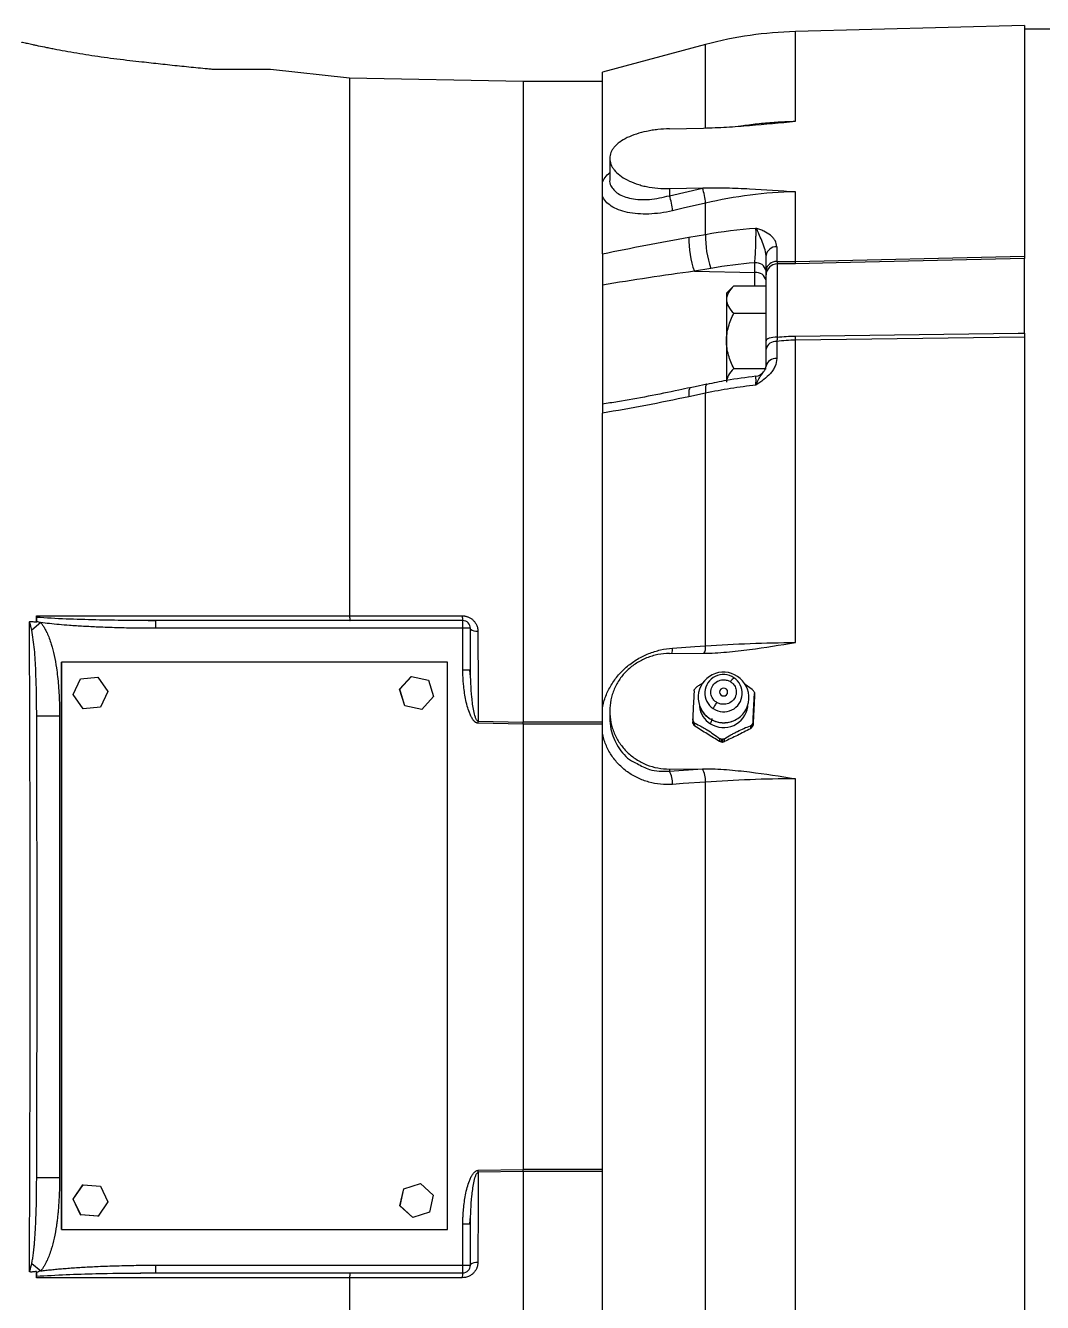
# Paper-space layout '_Top' of a CAD drawing. Header units: inches. Extents: x -17.7 to 12.2, y -8 to 5.1.
# Drawn here: x -11.02 to -5.75, y -1.84 to 4.77 of the extents above; entities that cross this region are included whole.
import ezdxf

# ---------------------------------------------------------------- set-up
doc = ezdxf.new("R2010")
doc.units = ezdxf.units.IN
doc.header["$MEASUREMENT"] = 0

psp = doc.layouts.new('_Top')

# ---------------------------------------------------------------- linework, layer by layer
at = {"color": 7, "linetype": 'Continuous', "lineweight": 25}
for p, q in [((-5.844, 4.7735), (-7.0321, 4.7423)), ((-5.844, 4.7735), (-5.844, 3.5783)), ((5.844, 4.7555), (-5.844, 4.7555)), ((-7.4974, 4.6749), (-8.032, 4.5316)), ((-10.4191, 4.5843), (-10.4966, 4.5931)), ((-9.3418, 4.5), (-9.7517, 4.545)), ((-8.442, 4.4843), (-9.3418, 4.5)), ((-9.3418, 4.5), (-9.3418, 1.7148)), ((-8.032, 3.9581), (-8.032, 4.5316)), ((-8.032, 4.4843), (-8.442, 4.4843)), ((-7.684, 4.2384), (-7.5078, 4.2424)), ((-7.994, 4.0852), (-7.994, 3.9732)), ((-7.684, 3.9284), (-7.5078, 3.9324)), ((-7.684, 3.8914), (-7.513, 3.9312)), ((-7.684, 3.9284), (-7.684, 3.8914)), ((-7.0321, 3.5509), (-7.0321, 3.9121)), ((-8.032, 3.5903), (-8.032, 3.8901)), ((-7.4974, 3.6914), (-7.4974, 3.8534)), ((-7.5834, 3.6764), (-7.4974, 3.6914)), ((-7.184, 3.5057), (-7.184, 3.5815)), ((-7.1285, 3.6273), (-7.1285, 3.5505)), ((-7.0321, 3.5509), (-5.844, 3.5783)), ((-7.4695, 3.515), (-7.5555, 3.5)), ((-7.2424, 3.4251), (-7.2424, 3.5442)), ((-7.1256, 3.5382), (-7.1256, 3.1584)), ((-5.844, 3.1796), (-5.844, 3.5665)), ((-8.032, 3.4941), (-8.032, 2.8107)), ((-7.5555, 3.5), (-7.2424, 3.4942)), ((-7.184, 3.1399), (-7.184, 3.4811)), ((-7.3508, 3.4251), (-7.389, 3.3868)), ((-7.389, 3.3868), (-7.389, 2.9254)), ((-7.3508, 3.4251), (-7.184, 3.4251)), ((-7.3508, 3.2823), (-7.184, 3.2823)), ((-7.1285, 3.1365), (-7.1285, 3.0474)), ((-5.844, 3.1594), (-7.0321, 3.1434)), ((-7.0321, 1.5767), (-7.0321, 3.1434)), ((-5.844, 3.1594), (-5.844, -3.1594)), ((-7.184, 3.0089), (-7.184, 3.0969)), ((-7.3508, 2.9968), (-7.184, 2.9968)), ((-7.4974, 2.8685), (-7.5834, 2.8502)), ((-7.4974, 1.5593), (-7.4974, 2.8685)), ((-8.032, 1.2384), (-8.032, 2.765)), ((-10.9422, 1.6797), (-10.989, 1.641)), ((-10.9648, 1.682), (-10.965, 1.7154)), ((-10.3464, 1.6873), (-10.4246, 1.6902)), ((-8.7555, 1.69), (-10.3466, 1.69)), ((-9.3418, 1.7148), (-8.7577, 1.7147)), ((-8.7155, 1.65), (-10.3461, 1.65)), ((-8.755, 1.4352), (-8.755, 1.65)), ((-8.7155, 1.4352), (-8.7155, 1.65)), ((-10.8348, -1.465), (-10.8348, 1.475)), ((-8.8347, 1.475), (-10.8348, 1.475)), ((-10.8346, 1.475), (-10.8346, -1.465)), ((-8.8347, -1.465), (-8.8347, 1.475)), ((-7.684, 1.5198), (-7.5078, 1.521)), ((-10.7362, 1.3888), (-10.6465, 1.3966)), ((-10.7358, 1.3888), (-10.6461, 1.3966)), ((-10.6465, 1.3966), (-10.6461, 1.3966)), ((-10.6461, 1.3966), (-10.5945, 1.3228)), ((-9.0827, 1.3341), (-9.0222, 1.4008)), ((-9.0824, 1.3341), (-9.0218, 1.4008)), ((-9.0222, 1.4008), (-9.0218, 1.4008)), ((-9.0218, 1.4008), (-8.9338, 1.3817)), ((-8.755, 1.4352), (-8.7155, 1.4352)), ((-8.715, 1.3982), (-8.7182, 1.4352)), ((-10.7743, 1.3072), (-10.7362, 1.3888)), ((-10.7739, 1.3072), (-10.7358, 1.3888)), ((-10.7362, 1.3888), (-10.7358, 1.3888)), ((-9.0553, 1.2483), (-9.0827, 1.3341)), ((-9.0827, 1.3341), (-9.0824, 1.3341)), ((-9.0549, 1.2483), (-9.0824, 1.3341)), ((-8.9338, 1.3817), (-8.9063, 1.2959)), ((-7.2557, 1.3335), (-7.2928, 1.3594)), ((-10.9633, 1.1962), (-10.9639, 1.2578)), ((-10.7227, 1.2334), (-10.7743, 1.3072)), ((-10.7743, 1.3072), (-10.7739, 1.3072)), ((-10.7223, 1.2334), (-10.7739, 1.3072)), ((-10.5945, 1.3228), (-10.6326, 1.2412)), ((-8.9063, 1.2959), (-8.9669, 1.2292)), ((-7.244, 1.3116), (-7.244, 1.2962)), ((-10.9633, 1.1962), (-10.8448, 1.1962)), ((-10.8448, 1.1962), (-10.8448, -1.1962)), ((-10.7227, 1.2334), (-10.7223, 1.2334)), ((-10.6326, 1.2412), (-10.7223, 1.2334)), ((-9.0553, 1.2483), (-9.0549, 1.2483)), ((-8.9673, 1.2292), (-9.0553, 1.2483)), ((-8.9669, 1.2292), (-9.0549, 1.2483)), ((-8.9673, 1.2292), (-8.9669, 1.2292)), ((-7.994, 1.2209), (-7.994, 1.1874)), ((-8.6754, 1.1582), (-8.6752, 1.1686)), ((-8.442, 1.1539), (-8.6754, 1.1582)), ((-8.6752, 1.1686), (-8.442, 1.1643)), ((-8.032, 1.1643), (-8.442, 1.1643)), ((-8.442, 1.1539), (-8.442, -1.1539)), ((-8.032, 1.1539), (-8.442, 1.1539)), ((-7.564, 1.1793), (-7.564, 1.1641)), ((-7.5619, 1.1556), (-7.5619, 1.1703)), ((-7.5591, 1.165), (-7.5591, 1.1503)), ((-7.5523, 1.1431), (-7.5523, 1.1585)), ((-7.2652, 1.145), (-7.2652, 1.1296)), ((-7.2577, 1.1362), (-7.2577, 1.1508)), ((-7.2544, 1.1558), (-7.2544, 1.1411)), ((-7.2514, 1.1503), (-7.2514, 1.1657)), ((-8.032, -2.765), (-8.032, 1.107)), ((-7.4252, 1.0793), (-7.4252, 1.064)), ((-7.4156, 1.061), (-7.4156, 1.0757)), ((-7.4095, 1.0754), (-7.4095, 1.0608)), ((-7.3997, 1.0628), (-7.3997, 1.0782)), ((-7.684, 0.9209), (-7.5078, 0.9221)), ((-7.684, 0.9099), (-7.513, 0.9218)), ((-7.684, 0.9209), (-7.684, 0.9099)), ((-7.0321, -3.1434), (-7.0321, 0.8708)), ((-7.4974, -2.8685), (-7.4974, 0.8532)), ((-8.6754, -1.1582), (-8.442, -1.1539)), ((-8.6752, -1.1686), (-8.6754, -1.1582)), ((-8.442, -1.1643), (-8.6752, -1.1686)), ((-8.032, -1.1539), (-8.442, -1.1539)), ((-8.032, -1.1643), (-8.442, -1.1643)), ((-10.9633, -1.1962), (-10.8448, -1.1962)), ((-10.7744, -1.3078), (-10.7233, -1.2337)), ((-10.774, -1.3078), (-10.7229, -1.2337)), ((-10.7233, -1.2337), (-10.7229, -1.2337)), ((-10.7229, -1.2337), (-10.6331, -1.2408)), ((-10.6331, -1.2408), (-10.5944, -1.3222)), ((-9.0807, -1.342), (-9.0611, -1.2541)), ((-9.0803, -1.342), (-9.0607, -1.2541)), ((-9.0611, -1.2541), (-8.9752, -1.2271)), ((-9.0611, -1.2541), (-9.0607, -1.2541)), ((-9.0607, -1.2541), (-8.9748, -1.2271)), ((-8.9752, -1.2271), (-8.9748, -1.2271)), ((-8.9748, -1.2271), (-8.9084, -1.288)), ((-10.7744, -1.3078), (-10.774, -1.3078)), ((-10.7357, -1.3892), (-10.7744, -1.3078)), ((-10.7353, -1.3892), (-10.774, -1.3078)), ((-10.5944, -1.3222), (-10.6455, -1.3963)), ((-8.9084, -1.288), (-8.928, -1.3759)), ((-10.7357, -1.3892), (-10.7353, -1.3892)), ((-10.6459, -1.3963), (-10.7357, -1.3892)), ((-10.6455, -1.3963), (-10.7353, -1.3892)), ((-9.0143, -1.4029), (-9.0807, -1.342)), ((-9.0803, -1.342), (-9.0807, -1.342)), ((-9.0139, -1.4029), (-9.0803, -1.342)), ((-8.928, -1.3759), (-9.0139, -1.4029)), ((-10.6459, -1.3963), (-10.6455, -1.3963)), ((-9.0143, -1.4029), (-9.0139, -1.4029)), ((-8.755, -1.65), (-8.755, -1.4352)), ((-8.755, -1.4352), (-8.7155, -1.4352)), ((-8.7182, -1.4352), (-8.715, -1.3981)), ((-8.7155, -1.65), (-8.7155, -1.4352)), ((-10.8348, -1.465), (-8.8347, -1.465)), ((-10.989, -1.641), (-10.9422, -1.6797)), ((-10.3461, -1.65), (-8.7155, -1.65)), ((-10.965, -1.7154), (-10.9648, -1.682)), ((-10.4246, -1.6902), (-10.3464, -1.6873)), ((-10.4234, -1.6909), (-10.3466, -1.69)), ((-10.3466, -1.69), (-8.7555, -1.69)), ((-8.7577, -1.7147), (-9.3418, -1.7148)), ((-9.3418, -1.7148), (-9.3418, -4.5))]:
    psp.add_line(p, q, dxfattribs=at)
at = {"color": 8, "linetype": 'Continuous', "lineweight": 25}
for p, q in [((-7.0321, 4.2775), (-7.0321, 4.7423)), ((-7.4974, 4.2455), (-7.4974, 4.6749)), ((-8.442, 4.4843), (-8.442, 1.1643)), ((-7.4762, 1.1835), (-7.4736, 1.1816)), ((-8.442, -1.1643), (-8.442, -4.4843))]:
    psp.add_line(p, q, dxfattribs=at)
at = {"color": 7, "linetype": 'Continuous', "lineweight": 25, "flags": 128}
for points in [[(-7.4974, 3.8534), (-7.6133, 3.8265), (-7.6685, 3.8136)], [(-5.844, 3.5665), (-6.8214, 3.5438), (-7.0321, 3.5389)], [(-7.0321, 3.1642), (-5.8781, 3.1792), (-5.844, 3.1796)], [(-7.1256, 3.1584), (-7.1371, 3.158), (-7.148, 3.1569), (-7.1581, 3.1551), (-7.167, 3.1528), (-7.1742, 3.1501), (-7.1796, 3.1469), (-7.1829, 3.1435), (-7.184, 3.1399)], [(-7.4912, 2.9148), (-7.5514, 2.902), (-7.5773, 2.8965)], [(-7.6685, 1.5473), (-7.5526, 1.5554), (-7.4974, 1.5593)], [(-7.404, 1.2995), (-7.3959, 1.301), (-7.3891, 1.3055), (-7.3845, 1.3121), (-7.3829, 1.3199), (-7.3845, 1.3277), (-7.3891, 1.3343), (-7.3959, 1.3387), (-7.404, 1.3403), (-7.4121, 1.3387), (-7.4189, 1.3343), (-7.4235, 1.3277), (-7.4251, 1.3199), (-7.4235, 1.3121), (-7.4189, 1.3055), (-7.4121, 1.301), (-7.404, 1.2995)], [(-7.4974, 0.8532), (-7.6133, 0.8452), (-7.6685, 0.8414)]]:
    psp.add_lwpolyline(points, dxfattribs=at)
at = {"color": 8, "linetype": 'Continuous', "lineweight": 25, "flags": 128}
for points in [[(-7.491, 2.9148), (-7.492, 2.9145), (-7.4954, 2.91), (-7.4975, 2.9005), (-7.4981, 2.8865), (-7.4974, 2.8685)], [(-7.5773, 2.8965), (-7.5781, 2.8963), (-7.5814, 2.8917), (-7.5835, 2.8822), (-7.5842, 2.8682), (-7.5834, 2.8502)]]:
    psp.add_lwpolyline(points, dxfattribs=at)
at = {"color": 7, "linetype": 'Continuous', "lineweight": 25}
for centre, radius, start, end in [((-6.9798, 2.743), 2, 91.5, 105), ((-7.853, 3.8229), 0.3569, 4.91292, 17.67117), ((-8.0242, 3.783), 0.357, 4.92111, 17.67011), ((-7.1112, 3.6607), 0.4725, 178.09568, 199.88737), ((-7.0249, 3.6758), 0.4728, 178.11163, 199.87954), ((-7.1313, 3.5742), 0.0532, 86.92565, 172.11005), ((-7.236, 3.4915), 0.053, 11.12694, 96.92386), ((-7.1317, 3.4978), 0.0528, 86.43418, 171.40024), ((-7.1255, 3.4797), 0.0585, 90.06177, 178.58997), ((-7.572, 3.5449), 0.5399, 359.36365, 0.63635), ((-7.236, 3.4415), 0.053, 11.12694, 96.92386), ((-7.1339, 3.0854), 0.0514, 83.89071, 167.10621), ((-8.6927, 3.1538), 1.6606, 359.64133, 0.35867), ((-7.1344, 2.9966), 0.0511, 83.37436, 166.06799), ((-7.244, 3.0156), 0.06, 276.05232, 324.8826), ((-11.1105, 1.66), 0.7644, 359.25058, 2.24929), ((-8.486, 1.71), 0.2717, 179.00823, 184.22625), ((-9.5194, 1.66), 0.7644, 359.25058, 2.24929), ((-8.7555, 1.65), 0.04, 359.99755, 89.99755), ((-7.4054, 1.2928), 0.1302, 55.57648, 237.02936), ((-7.4049, 1.3148), 0.0961, 55.64179, 236.96405), ((-7.4026, 1.2909), 0.1302, 235.57648, 57.02936), ((-7.4031, 1.3136), 0.0961, 235.64179, 56.96405), ((-7.411, 1.2434), 0.1694, 145.29158, 147.31426), ((-7.3957, 1.2442), 0.1679, 27.01211, 29.04682), ((-7.4123, 1.2465), 0.1679, 207.01211, 209.04682), ((-7.4123, 1.2319), 0.1679, 207.01211, 209.04682), ((-7.397, 1.2473), 0.1694, 325.29158, 327.31426), ((-7.3971, 1.2327), 0.1696, 325.29201, 326.30278), ((-7.3969, 1.2326), 0.1693, 326.30277, 327.31468), ((-7.404, 1.2575), 0.1822, 266.34475, 268.27196), ((-7.404, 1.2429), 0.1822, 266.34475, 268.27196), ((-7.7949, 0.8487), 0.1266, 356.67315, 28.87706), ((-7.6239, 0.8606), 0.1267, 356.66393, 28.87052), ((-11.1105, -1.66), 0.7644, 357.75071, 0.74942), ((-9.5194, -1.66), 0.7644, 357.75071, 0.74942), ((-8.7555, -1.65), 0.04, 270.00245, 0.00245), ((-8.486, -1.71), 0.2717, 175.77375, 180.99177)]:
    psp.add_arc(centre, radius, start, end, dxfattribs=at)
at = {"color": 8, "linetype": 'Continuous', "lineweight": 25}
for centre, radius, start, end in [((-8.6825, 1.6888), 0.0537, 231.98737, 275.59836), ((-7.7874, 1.5468), 0.1189, 346.54822, 0.23216), ((-7.5587, 1.5524), 0.0617, 328.01908, 6.42165), ((-7.409, 1.2592), 0.1211, 187.14755, 238.53343), ((-7.404, 1.2624), 0.1265, 237.32913, 351.67362), ((-8.6825, -1.6888), 0.0537, 84.40164, 128.01263)]:
    psp.add_arc(centre, radius, start, end, dxfattribs=at)
at = {"color": 7, "linetype": 'Continuous', "lineweight": 25}
for points, knots in [([(-10.7545, 4.6296), (-10.7761, 4.6332), (-10.7967, 4.6368), (-10.8361, 4.644), (-10.8548, 4.6475), (-10.8813, 4.6527), (-10.8899, 4.6544), (-10.9064, 4.6576), (-10.9143, 4.6592), (-10.9371, 4.6639), (-10.951, 4.6668), (-10.9699, 4.6708), (-10.9759, 4.6721), (-10.987, 4.6745), (-10.9922, 4.6757), (-11.0066, 4.6788), (-11.0147, 4.6806), (-11.0278, 4.6835), (-11.0328, 4.6847), (-11.0395, 4.6862), (-11.0412, 4.6866), (-11.0412, 4.6866)], [0, 0, 0, 0, 0.125, 0.125, 0.25, 0.25, 0.3125, 0.3125, 0.375, 0.375, 0.5, 0.5, 0.5625, 0.5625, 0.625, 0.625, 0.75, 0.75, 0.875, 0.875, 1, 1, 1, 1]), ([(-10.4966, 4.5931), (-10.542, 4.5983), (-10.5863, 4.604), (-10.6511, 4.6132), (-10.6725, 4.6164), (-10.7144, 4.6229), (-10.7347, 4.6262), (-10.7545, 4.6296)], [0, 0, 0, 0, 0.5, 0.5, 0.75, 0.75, 1, 1, 1, 1]), ([(-10.0315, 4.545), (-10.033, 4.545), (-10.0347, 4.5451), (-10.0384, 4.5453), (-10.0403, 4.5454), (-10.046, 4.5457), (-10.05, 4.546), (-10.0618, 4.547), (-10.0698, 4.5477), (-10.0939, 4.5498), (-10.1101, 4.5514), (-10.1587, 4.5561), (-10.1912, 4.5595), (-10.2563, 4.5663), (-10.2889, 4.5698), (-10.354, 4.577), (-10.3865, 4.5806), (-10.4191, 4.5843)], [0, 0, 0, 0, 0.015625, 0.015625, 0.03125, 0.03125, 0.0625, 0.0625, 0.125, 0.125, 0.25, 0.25, 0.5, 0.5, 0.75, 0.75, 1, 1, 1, 1]), ([(-9.7517, 4.545), (-9.7517, 4.545), (-9.7597, 4.545), (-9.7821, 4.545), (-9.7913, 4.545), (-9.8123, 4.545), (-9.824, 4.545), (-9.8498, 4.545), (-9.8637, 4.545), (-9.8934, 4.545), (-9.9092, 4.545), (-9.9586, 4.545), (-9.9941, 4.545), (-10.0315, 4.545)], [0, 0, 0, 0, 0.25, 0.25, 0.375, 0.375, 0.5, 0.5, 0.625, 0.625, 0.75, 0.75, 1, 1, 1, 1]), ([(-7.684, 4.2384), (-7.7045, 4.2379), (-7.7246, 4.2366), (-7.7543, 4.2333), (-7.7641, 4.232), (-7.7836, 4.2289), (-7.7932, 4.2271), (-7.8214, 4.2213), (-7.8392, 4.2166), (-7.8729, 4.2057), (-7.8888, 4.1994), (-7.9174, 4.1856), (-7.9303, 4.1781), (-7.9473, 4.1658), (-7.9525, 4.1615), (-7.9621, 4.1528), (-7.9665, 4.1483), (-7.9743, 4.1392), (-7.9777, 4.1344), (-7.9836, 4.1249), (-7.9861, 4.1201), (-7.992, 4.1054), (-7.994, 4.0954), (-7.994, 4.075), (-7.992, 4.0648), (-7.9861, 4.0498), (-7.9836, 4.0448), (-7.9778, 4.0349), (-7.9743, 4.0299), (-7.9626, 4.0155), (-7.9531, 4.0063), (-7.9307, 3.9889), (-7.9176, 3.9807), (-7.889, 3.9659), (-7.8734, 3.9592), (-7.848, 3.9505), (-7.8392, 3.9478), (-7.8213, 3.9429), (-7.8122, 3.9408), (-7.7842, 3.935), (-7.7648, 3.9321), (-7.7247, 3.9286), (-7.7045, 3.9279), (-7.684, 3.9284)], [0, 0, 0, 0, 0.0625, 0.0625, 0.09375, 0.09375, 0.125, 0.125, 0.1875, 0.1875, 0.25, 0.25, 0.3125, 0.3125, 0.34375, 0.34375, 0.375, 0.375, 0.40625, 0.40625, 0.4375, 0.4375, 0.5, 0.5, 0.5625, 0.5625, 0.59375, 0.59375, 0.625, 0.625, 0.6875, 0.6875, 0.75, 0.75, 0.8125, 0.8125, 0.84375, 0.84375, 0.875, 0.875, 0.9375, 0.9375, 1, 1, 1, 1]), ([(-7.5078, 4.2424), (-7.4678, 4.2433), (-7.4279, 4.2451), (-7.3482, 4.2498), (-7.3085, 4.2527), (-7.1897, 4.2623), (-7.1109, 4.2698), (-7.0321, 4.2775)], [0, 0, 0, 0, 0.25, 0.25, 0.5, 0.5, 1, 1, 1, 1]), ([(-8.032, 3.8901), (-8.032, 3.9017), (-8.032, 3.9135), (-8.032, 3.9362), (-8.032, 3.947), (-8.032, 3.9581)], [0, 0, 0, 0, 0.5, 0.5, 1, 1, 1, 1]), ([(-7.5078, 3.9324), (-7.4678, 3.9333), (-7.4279, 3.9331), (-7.3482, 3.9312), (-7.3085, 3.9296), (-7.1897, 3.9236), (-7.1109, 3.918), (-7.0321, 3.9121)], [0, 0, 0, 0, 0.25, 0.25, 0.5, 0.5, 1, 1, 1, 1]), ([(-7.0321, 3.9121), (-7.1108, 3.9103), (-7.1894, 3.9045), (-7.3446, 3.8849), (-7.4214, 3.8711), (-7.4974, 3.8534)], [0, 0, 0, 0, 0.5, 0.5, 1, 1, 1, 1]), ([(-7.6685, 3.8136), (-7.7105, 3.8039), (-7.7515, 3.7982), (-7.8115, 3.7961), (-7.8308, 3.7965), (-7.8675, 3.7993), (-7.8851, 3.8018), (-7.9185, 3.8089), (-7.9339, 3.8134), (-7.962, 3.8243), (-7.9746, 3.8307), (-7.9971, 3.8453), (-8.0065, 3.8533), (-8.0219, 3.8707), (-8.0279, 3.8801), (-8.032, 3.8901)], [0, 0, 0, 0, 0.25, 0.25, 0.375, 0.375, 0.5, 0.5, 0.625, 0.625, 0.75, 0.75, 0.875, 0.875, 1, 1, 1, 1]), ([(-7.2424, 3.5442), (-7.2412, 3.5562), (-7.2401, 3.5707), (-7.2388, 3.5943), (-7.2383, 3.6027), (-7.2376, 3.6194), (-7.2373, 3.6278), (-7.2367, 3.6449), (-7.2365, 3.6533), (-7.2362, 3.6697), (-7.236, 3.6777), (-7.2359, 3.6928), (-7.2359, 3.6999), (-7.236, 3.7129), (-7.2361, 3.719), (-7.2363, 3.7242)], [0, 0, 0, 0, 0.25, 0.25, 0.375, 0.375, 0.5, 0.5, 0.625, 0.625, 0.75, 0.75, 0.875, 0.875, 1, 1, 1, 1]), ([(-7.1285, 3.6273), (-7.1285, 3.6385), (-7.1316, 3.6492), (-7.1402, 3.6643), (-7.1438, 3.6691), (-7.1518, 3.6782), (-7.1564, 3.6825), (-7.1713, 3.6946), (-7.1832, 3.7017), (-7.2023, 3.711), (-7.2089, 3.7139), (-7.2224, 3.7193), (-7.2294, 3.7218), (-7.2363, 3.7242)], [0, 0, 0, 0, 0.25, 0.25, 0.375, 0.375, 0.5, 0.5, 0.75, 0.75, 0.875, 0.875, 1, 1, 1, 1]), ([(-7.184, 3.5815), (-7.184, 3.5945), (-7.1872, 3.6075), (-7.1956, 3.6335), (-7.2008, 3.6464), (-7.2112, 3.6714), (-7.2164, 3.6835), (-7.224, 3.7002), (-7.2265, 3.7055), (-7.2314, 3.7154), (-7.2339, 3.72), (-7.2363, 3.7242)], [0, 0, 0, 0, 0.25, 0.25, 0.5, 0.5, 0.75, 0.75, 0.875, 0.875, 1, 1, 1, 1]), ([(-8.032, 3.5903), (-8.032, 3.5847), (-8.032, 3.5782), (-8.032, 3.5639), (-8.032, 3.5559), (-8.032, 3.5393), (-8.032, 3.5305), (-8.032, 3.5124), (-8.032, 3.5033), (-8.032, 3.4941)], [0, 0, 0, 0, 0.25, 0.25, 0.5, 0.5, 0.75, 0.75, 1, 1, 1, 1]), ([(-7.184, 3.4811), (-7.184, 3.4837), (-7.184, 3.4871), (-7.184, 3.4952), (-7.184, 3.5001), (-7.184, 3.5057)], [0, 0, 0, 0, 0.5, 0.5, 1, 1, 1, 1]), ([(-7.3508, 3.4251), (-7.3619, 3.4139), (-7.3715, 3.4024), (-7.3816, 3.3846), (-7.3843, 3.3786), (-7.388, 3.3663), (-7.389, 3.3599), (-7.389, 3.3537)], [0, 0, 0, 0, 0.5, 0.5, 0.75, 0.75, 1, 1, 1, 1]), ([(-7.389, 3.3537), (-7.389, 3.3413), (-7.3852, 3.3291), (-7.3715, 3.305), (-7.3619, 3.2935), (-7.3508, 3.2823)], [0, 0, 0, 0, 0.5, 0.5, 1, 1, 1, 1]), ([(-7.389, 3.1396), (-7.389, 3.1646), (-7.3851, 3.189), (-7.3749, 3.225), (-7.3708, 3.2369), (-7.3614, 3.26), (-7.3563, 3.2712), (-7.3508, 3.2823)], [0, 0, 0, 0, 0.5, 0.5, 0.75, 0.75, 1, 1, 1, 1]), ([(-7.3508, 2.9968), (-7.3563, 3.0079), (-7.3615, 3.0193), (-7.3708, 3.0424), (-7.3749, 3.0541), (-7.3817, 3.0779), (-7.3844, 3.0899), (-7.388, 3.1145), (-7.389, 3.1271), (-7.389, 3.1396)], [0, 0, 0, 0, 0.25, 0.25, 0.5, 0.5, 0.75, 0.75, 1, 1, 1, 1]), ([(-7.184, 3.0969), (-7.184, 3.1032), (-7.184, 3.1099), (-7.184, 3.1243), (-7.184, 3.132), (-7.184, 3.1399)], [0, 0, 0, 0, 0.5, 0.5, 1, 1, 1, 1]), ([(-7.1285, 3.0474), (-7.1285, 3.034), (-7.1316, 3.0208), (-7.1402, 3.0014), (-7.1438, 2.995), (-7.1518, 2.9827), (-7.1564, 2.9768), (-7.1713, 2.9596), (-7.1832, 2.9489), (-7.2023, 2.9338), (-7.2089, 2.929), (-7.2224, 2.9195), (-7.2294, 2.9149), (-7.2363, 2.9103)], [0, 0, 0, 0, 0.25, 0.25, 0.375, 0.375, 0.5, 0.5, 0.75, 0.75, 0.875, 0.875, 1, 1, 1, 1]), ([(-7.3508, 2.9968), (-7.3619, 2.9856), (-7.3715, 2.9742), (-7.3816, 2.9564), (-7.3843, 2.9503), (-7.388, 2.938), (-7.389, 2.9317), (-7.389, 2.9254)], [0, 0, 0, 0, 0.5, 0.5, 0.75, 0.75, 1, 1, 1, 1]), ([(-7.194, 2.983), (-7.1927, 2.9848), (-7.1867, 2.9927), (-7.1852, 3.0018), (-7.184, 3.0089)], [0, 0, 0, 0, 0.22928, 1, 1, 1, 1]), ([(-7.2375, 2.9559), (-7.2884, 2.9495), (-7.3738, 2.9388), (-7.4571, 2.921), (-7.4909, 2.9138)], [0, 0, 0, 0, 0.595243, 1, 1, 1, 1]), ([(-7.5773, 2.8968), (-7.5966, 2.8927), (-7.7218, 2.8658), (-7.8735, 2.8362), (-8.0058, 2.8155), (-8.0321, 2.8114)], [0, 0, 0, 0, 0.127614, 0.826479, 1, 1, 1, 1]), ([(-7.2363, 2.9103), (-7.2803, 2.9054), (-7.3241, 2.8995), (-7.4112, 2.8855), (-7.4545, 2.8775), (-7.4974, 2.8685)], [0, 0, 0, 0, 0.5, 0.5, 1, 1, 1, 1]), ([(-8.032, 2.8107), (-8.032, 2.8109), (-8.032, 2.81), (-8.032, 2.8062), (-8.032, 2.8033), (-8.032, 2.7954), (-8.032, 2.7905), (-8.032, 2.779), (-8.032, 2.7723), (-8.032, 2.765)], [0, 0, 0, 0, 0.25, 0.25, 0.5, 0.5, 0.75, 0.75, 1, 1, 1, 1]), ([(-11.0009, 1.6839), (-11.0002, 1.6842), (-10.9988, 1.6847), (-10.9963, 1.6851), (-10.9935, 1.6854), (-10.9903, 1.6855), (-10.9867, 1.6853), (-10.9815, 1.6848), (-10.9742, 1.6838), (-10.9682, 1.6826), (-10.9648, 1.682)], [0, 0, 0, 0, 0.060984, 0.129963, 0.207834, 0.295216, 0.392551, 0.500156, 0.721855, 1, 1, 1, 1]), ([(-11.0009, -1.6839), (-11.0008, -1.6704), (-11.0007, -1.6433), (-11.0005, -1.6024), (-11.0003, -1.5615), (-11.0001, -1.5204), (-10.9999, -1.4793), (-10.9998, -1.438), (-10.9996, -1.3966), (-10.9994, -1.3552), (-10.9993, -1.3136), (-10.9991, -1.272), (-10.999, -1.2303), (-10.9988, -1.1885), (-10.9987, -1.1466), (-10.9986, -1.1046), (-10.9984, -1.0626), (-10.9983, -1.0205), (-10.9982, -0.9783), (-10.9981, -0.9361), (-10.998, -0.8938), (-10.9979, -0.8515), (-10.9978, -0.8091), (-10.9977, -0.7667), (-10.9976, -0.7243), (-10.9975, -0.6818), (-10.9974, -0.6393), (-10.9973, -0.5967), (-10.9973, -0.5541), (-10.9972, -0.5115), (-10.9971, -0.4689), (-10.9971, -0.4263), (-10.997, -0.3836), (-10.997, -0.341), (-10.997, -0.2983), (-10.9969, -0.2557), (-10.9969, -0.213), (-10.9969, -0.1703), (-10.9969, -0.1277), (-10.9968, -0.0851), (-10.9968, -0.0425), (-10.9968, 0.013), (-10.9968, 0.0813), (-10.9969, 0.1625), (-10.9969, 0.2437), (-10.997, 0.3249), (-10.9971, 0.4062), (-10.9972, 0.4874), (-10.9973, 0.5685), (-10.9974, 0.6496), (-10.9976, 0.7305), (-10.9978, 0.8113), (-10.998, 0.892), (-10.9982, 0.9724), (-10.9984, 1.0527), (-10.9986, 1.1327), (-10.9989, 1.2125), (-10.9992, 1.2919), (-10.9995, 1.3711), (-10.9998, 1.4499), (-11.0002, 1.5283), (-11.0005, 1.6064), (-11.0008, 1.6581), (-11.0009, 1.6839)], [0, 0, 0, 0, 0.0126399, 0.0252727, 0.0378983, 0.0505168, 0.0631281, 0.0757323, 0.0883294, 0.1009193, 0.113502, 0.1260777, 0.1386462, 0.1512075, 0.1637617, 0.1763088, 0.1888488, 0.2013816, 0.2139074, 0.226426, 0.2389374, 0.2514418, 0.263939, 0.2764291, 0.2889121, 0.301388, 0.3138568, 0.3263184, 0.338773, 0.3512204, 0.3636608, 0.376094, 0.3885202, 0.4009392, 0.4133512, 0.425756, 0.4381537, 0.4505444, 0.462928, 0.4753044, 0.4876738, 0.5000361, 0.5235859, 0.5471613, 0.5707625, 0.5943895, 0.6180422, 0.6417208, 0.6654251, 0.6891552, 0.7129111, 0.7366928, 0.7605004, 0.7843339, 0.8081932, 0.8320783, 0.8559894, 0.8799264, 0.9038892, 0.927878, 0.9518927, 0.9759334, 1, 1, 1, 1]), ([(-10.989, 1.641), (-10.99, 1.6454), (-10.9917, 1.6527), (-10.9939, 1.6615), (-10.9954, 1.6672), (-10.9967, 1.672), (-10.998, 1.6766), (-10.9994, 1.6808), (-11.0005, 1.683), (-11.0009, 1.6839)], [0, 0, 0, 0, 0.300506, 0.49995, 0.609483, 0.699919, 0.833085, 0.932962, 1, 1, 1, 1]), ([(-10.965, 1.7154), (-10.6916, 1.7153), (-10.1505, 1.7151), (-9.6095, 1.7149), (-9.3418, 1.7148)], [0, 0, 0, 0, 0.505343, 1, 1, 1, 1]), ([(-10.3466, 1.69), (-10.4499, 1.69), (-10.5532, 1.691), (-10.7079, 1.6947), (-10.7595, 1.6962), (-10.8625, 1.7004), (-10.9139, 1.7029), (-10.9649, 1.7066)], [0, 0, 0, 0, 0.5, 0.5, 0.75, 0.75, 1, 1, 1, 1]), ([(-10.9422, 1.6797), (-10.9405, 1.6776), (-10.9371, 1.6733), (-10.9323, 1.6666), (-10.9276, 1.6593), (-10.9229, 1.6516), (-10.9184, 1.6435), (-10.914, 1.6349), (-10.9068, 1.6199), (-10.8976, 1.5975), (-10.8846, 1.559), (-10.8716, 1.508), (-10.8617, 1.452), (-10.8549, 1.3996), (-10.8504, 1.3524), (-10.8472, 1.3026), (-10.8452, 1.2503), (-10.845, 1.2145), (-10.8448, 1.1962)], [0, 0, 0, 0, 0.016034, 0.032673, 0.049949, 0.067888, 0.086512, 0.105844, 0.125902, 0.185753, 0.250956, 0.369336, 0.501227, 0.591208, 0.685984, 0.785652, 0.8903, 1, 1, 1, 1]), ([(-10.3461, 1.65), (-10.3633, 1.65), (-10.3973, 1.6501), (-10.4481, 1.6506), (-10.4981, 1.6515), (-10.5476, 1.6527), (-10.5963, 1.6543), (-10.6542, 1.6566), (-10.7199, 1.66), (-10.7875, 1.6644), (-10.846, 1.6692), (-10.8955, 1.674), (-10.9271, 1.6779), (-10.9422, 1.6797)], [0, 0, 0, 0, 0.086115, 0.171107, 0.25498, 0.337739, 0.419389, 0.499933, 0.628783, 0.749934, 0.840172, 0.923519, 1, 1, 1, 1]), ([(-9.3418, 1.7148), (-9.3418, 1.7137), (-9.3417, 1.7115), (-9.3416, 1.7083), (-9.3415, 1.7051), (-9.3413, 1.7021), (-9.3411, 1.6993), (-9.3408, 1.6959), (-9.3404, 1.6928), (-9.3398, 1.6904), (-9.3395, 1.6901), (-9.3393, 1.69)], [0, 0, 0, 0, 0.0751, 0.153773, 0.235851, 0.321085, 0.409142, 0.499606, 0.670804, 0.838607, 1, 1, 1, 1]), ([(-8.7577, 1.7147), (-8.7559, 1.7147), (-8.7522, 1.7146), (-8.7469, 1.7141), (-8.7416, 1.7132), (-8.7363, 1.7119), (-8.7312, 1.7103), (-8.7229, 1.7071), (-8.7118, 1.7011), (-8.6998, 1.691), (-8.6899, 1.6788), (-8.6835, 1.6667), (-8.6797, 1.6555), (-8.6777, 1.6455), (-8.6774, 1.6388), (-8.6773, 1.6354)], [0, 0, 0, 0, 0.041952, 0.083518, 0.124914, 0.166359, 0.208069, 0.250258, 0.374218, 0.499894, 0.624, 0.74955, 0.833012, 0.916087, 1, 1, 1, 1]), ([(-8.6773, 1.6354), (-8.6772, 1.6226), (-8.6771, 1.597), (-8.6769, 1.5585), (-8.6767, 1.5199), (-8.6765, 1.4811), (-8.6763, 1.4423), (-8.6762, 1.4035), (-8.676, 1.3645), (-8.6758, 1.3255), (-8.6757, 1.2864), (-8.6755, 1.2472), (-8.6754, 1.2079), (-8.6753, 1.1817), (-8.6752, 1.1686)], [0, 0, 0, 0, 0.0837928, 0.167502, 0.2511277, 0.3346699, 0.4181285, 0.5015036, 0.5847951, 0.6680031, 0.7511276, 0.8341686, 0.9171261, 1, 1, 1, 1]), ([(-8.032, 1.2384), (-8.03, 1.2487), (-8.0275, 1.2589), (-8.0216, 1.2792), (-8.0181, 1.2893), (-8.0065, 1.3191), (-7.997, 1.3381), (-7.9804, 1.3654), (-7.9745, 1.3743), (-7.9618, 1.3916), (-7.955, 1.4002), (-7.9339, 1.4246), (-7.9186, 1.4395), (-7.8938, 1.4602), (-7.8853, 1.4667), (-7.8676, 1.4792), (-7.8585, 1.4851), (-7.8308, 1.5016), (-7.8116, 1.511), (-7.7721, 1.5268), (-7.7515, 1.5333), (-7.7103, 1.5427), (-7.6894, 1.5459), (-7.6685, 1.5473)], [0, 0, 0, 0, 0.0625, 0.0625, 0.125, 0.125, 0.25, 0.25, 0.3125, 0.3125, 0.375, 0.375, 0.5, 0.5, 0.5625, 0.5625, 0.625, 0.625, 0.75, 0.75, 0.875, 0.875, 1, 1, 1, 1]), ([(-7.5078, 1.521), (-7.4678, 1.5213), (-7.4279, 1.5235), (-7.3482, 1.5302), (-7.3085, 1.5348), (-7.1897, 1.5503), (-7.1109, 1.5634), (-7.0321, 1.5767)], [0, 0, 0, 0, 0.25, 0.25, 0.5, 0.5, 1, 1, 1, 1]), ([(-7.4974, 1.5593), (-7.4214, 1.5645), (-7.3442, 1.5686), (-7.189, 1.5744), (-7.1108, 1.5762), (-7.0321, 1.5767)], [0, 0, 0, 0, 0.5, 0.5, 1, 1, 1, 1]), ([(-7.684, 1.5198), (-7.7045, 1.5197), (-7.7246, 1.5176), (-7.7543, 1.5118), (-7.7641, 1.5094), (-7.7836, 1.5037), (-7.7932, 1.5003), (-7.8214, 1.4891), (-7.8392, 1.4799), (-7.8729, 1.4583), (-7.8888, 1.4457), (-7.9174, 1.4183), (-7.9303, 1.4033), (-7.9473, 1.3789), (-7.9525, 1.3704), (-7.9621, 1.3532), (-7.9665, 1.3443), (-7.9743, 1.3262), (-7.9777, 1.3169), (-7.9836, 1.2982), (-7.9861, 1.2887), (-7.992, 1.2601), (-7.994, 1.2407), (-7.994, 1.2012), (-7.992, 1.1816), (-7.9861, 1.1529), (-7.9836, 1.1434), (-7.9778, 1.1246), (-7.9743, 1.1152), (-7.9626, 1.0879), (-7.9531, 1.0706), (-7.9307, 1.0379), (-7.9176, 1.0224), (-7.889, 0.9946), (-7.8734, 0.9822), (-7.848, 0.9657), (-7.8392, 0.9606), (-7.8213, 0.9513), (-7.8122, 0.9471), (-7.7842, 0.9359), (-7.7648, 0.9302), (-7.7247, 0.9226), (-7.7045, 0.9208), (-7.684, 0.9209)], [0, 0, 0, 0, 0.0625, 0.0625, 0.09375, 0.09375, 0.125, 0.125, 0.1875, 0.1875, 0.25, 0.25, 0.3125, 0.3125, 0.34375, 0.34375, 0.375, 0.375, 0.40625, 0.40625, 0.4375, 0.4375, 0.5, 0.5, 0.5625, 0.5625, 0.59375, 0.59375, 0.625, 0.625, 0.6875, 0.6875, 0.75, 0.75, 0.8125, 0.8125, 0.84375, 0.84375, 0.875, 0.875, 0.9375, 0.9375, 1, 1, 1, 1]), ([(-8.6754, 1.1582), (-8.6763, 1.1583), (-8.6782, 1.1584), (-8.6809, 1.159), (-8.6837, 1.1599), (-8.6864, 1.1612), (-8.6891, 1.1629), (-8.6917, 1.1649), (-8.6944, 1.1672), (-8.697, 1.1699), (-8.6997, 1.173), (-8.7023, 1.1764), (-8.7072, 1.1836), (-8.7141, 1.1959), (-8.7235, 1.2183), (-8.7331, 1.2487), (-8.7413, 1.285), (-8.7476, 1.3229), (-8.7514, 1.3559), (-8.7536, 1.3852), (-8.7548, 1.4102), (-8.7549, 1.4268), (-8.755, 1.4352)], [0, 0, 0, 0, 0.009161, 0.018446, 0.027997, 0.037947, 0.048411, 0.059489, 0.071266, 0.083812, 0.097185, 0.111433, 0.126596, 0.18416, 0.25194, 0.368335, 0.502068, 0.623642, 0.750669, 0.833997, 0.917082, 1, 1, 1, 1]), ([(-8.6752, 1.1686), (-8.6785, 1.1687), (-8.6814, 1.1718), (-8.6863, 1.1799), (-8.6882, 1.1848), (-8.6935, 1.2003), (-8.6961, 1.2115), (-8.7006, 1.2342), (-8.7025, 1.2459), (-8.7058, 1.2694), (-8.7072, 1.2812), (-8.7108, 1.3166), (-8.7125, 1.3403), (-8.7149, 1.3877), (-8.7155, 1.4114), (-8.7155, 1.4352)], [0, 0, 0, 0, 0.0625, 0.0625, 0.125, 0.125, 0.25, 0.25, 0.375, 0.375, 0.5, 0.5, 0.75, 0.75, 1, 1, 1, 1]), ([(-7.3683, 1.3735), (-7.3647, 1.3788), (-7.3609, 1.3841), (-7.3544, 1.3916), (-7.352, 1.3938), (-7.3507, 1.3942)], [0, 0, 0, 0, 0.5, 0.5, 1, 1, 1, 1]), ([(-7.5566, 1.3263), (-7.5572, 1.316), (-7.5578, 1.3053), (-7.5587, 1.2883), (-7.559, 1.2825), (-7.5596, 1.2704), (-7.56, 1.2641), (-7.5609, 1.2452), (-7.5615, 1.2324), (-7.5628, 1.2065), (-7.5634, 1.1933), (-7.564, 1.1804)], [0, 0, 0, 0, 0.25, 0.25, 0.375, 0.375, 0.5, 0.5, 0.75, 0.75, 1, 1, 1, 1]), ([(-7.5123, 1.3646), (-7.5173, 1.3619), (-7.528, 1.3563), (-7.5377, 1.3502), (-7.5428, 1.347)], [0, 0, 0, 0, 0.473564, 1, 1, 1, 1]), ([(-7.4397, 1.2663), (-7.4443, 1.2692), (-7.4492, 1.273), (-7.4584, 1.2833), (-7.4628, 1.2898), (-7.4689, 1.3057), (-7.4706, 1.3152), (-7.4689, 1.3351), (-7.4654, 1.3455), (-7.4535, 1.3633), (-7.4452, 1.3707), (-7.4271, 1.3804), (-7.4175, 1.3828), (-7.3999, 1.384), (-7.392, 1.3829), (-7.3785, 1.379), (-7.3729, 1.3763), (-7.3683, 1.3735)], [0, 0, 0, 0, 0.125, 0.125, 0.25, 0.25, 0.375, 0.375, 0.5, 0.5, 0.625, 0.625, 0.75, 0.75, 0.875, 0.875, 1, 1, 1, 1]), ([(-7.3683, 1.3735), (-7.3637, 1.3706), (-7.3588, 1.3668), (-7.3496, 1.3565), (-7.3452, 1.35), (-7.3391, 1.3341), (-7.3374, 1.3246), (-7.3391, 1.3047), (-7.3426, 1.2943), (-7.3545, 1.2765), (-7.3628, 1.2691), (-7.3809, 1.2594), (-7.3905, 1.257), (-7.4081, 1.2557), (-7.416, 1.2569), (-7.4295, 1.2608), (-7.4351, 1.2635), (-7.4397, 1.2663)], [0, 0, 0, 0, 0.125, 0.125, 0.25, 0.25, 0.375, 0.375, 0.5, 0.5, 0.625, 0.625, 0.75, 0.75, 0.875, 0.875, 1, 1, 1, 1]), ([(-7.4397, 1.2663), (-7.4433, 1.261), (-7.4471, 1.2547), (-7.4536, 1.243), (-7.456, 1.2378), (-7.4573, 1.2342)], [0, 0, 0, 0, 0.5, 0.5, 1, 1, 1, 1]), ([(-7.2514, 1.1657), (-7.2508, 1.1786), (-7.2502, 1.1915), (-7.2493, 1.2109), (-7.249, 1.2174), (-7.2484, 1.2303), (-7.248, 1.2368), (-7.2471, 1.2557), (-7.2465, 1.2676), (-7.2452, 1.2904), (-7.2446, 1.3013), (-7.244, 1.3116)], [0, 0, 0, 0, 0.25, 0.25, 0.375, 0.375, 0.5, 0.5, 0.75, 0.75, 1, 1, 1, 1]), ([(-10.9633, -1.1962), (-10.9626, -1.0014), (-10.9621, -0.8031), (-10.9614, -0.4033), (-10.9612, -0.2016), (-10.9612, 0.2016), (-10.9614, 0.4033), (-10.9621, 0.8031), (-10.9626, 1.0014), (-10.9633, 1.1962)], [0, 0, 0, 0, 0.25, 0.25, 0.5, 0.5, 0.75, 0.75, 1, 1, 1, 1]), ([(-8.032, 1.107), (-8.032, 1.129), (-8.032, 1.1511), (-8.032, 1.1949), (-8.032, 1.2166), (-8.032, 1.2384)], [0, 0, 0, 0, 0.5, 0.5, 1, 1, 1, 1]), ([(-7.5295, 1.2483), (-7.526, 1.2402), (-7.5193, 1.225), (-7.5014, 1.2009), (-7.4845, 1.1886), (-7.474, 1.181)], [0, 0, 0, 0, 0.295443, 0.559639, 1, 1, 1, 1]), ([(-7.474, 1.181), (-7.4604, 1.1742), (-7.4385, 1.1634), (-7.4041, 1.1601), (-7.3744, 1.1632), (-7.344, 1.1738), (-7.316, 1.1923), (-7.2928, 1.2172), (-7.2833, 1.2376), (-7.2787, 1.2477)], [0, 0, 0, 0, 0.193732, 0.309084, 0.435968, 0.572354, 0.714812, 0.85891, 1, 1, 1, 1]), ([(-8.442, 1.1539), (-8.442, 1.1548), (-8.442, 1.1556), (-8.442, 1.1565), (-8.442, 1.157), (-8.442, 1.1574), (-8.442, 1.1578), (-8.442, 1.1583), (-8.442, 1.1587), (-8.442, 1.1592), (-8.442, 1.1596), (-8.442, 1.16), (-8.442, 1.1605), (-8.442, 1.1609), (-8.442, 1.1613), (-8.442, 1.1618), (-8.442, 1.1626), (-8.442, 1.1634), (-8.442, 1.1643)], [0, 0, 0, 0, 0.0000673316, 0.0000673316, 0.0000673316, 0.0001009696, 0.0001009696, 0.0001009696, 0.0001346077, 0.0001346077, 0.0001346077, 0.0001682457, 0.0001682457, 0.0001682457, 0.0002018838, 0.0002018838, 0.0002018838, 0.0002667984, 0.0002667984, 0.0002667984, 0.0002667984]), ([(-7.994, 1.1874), (-7.9928, 1.1674), (-7.9895, 1.1138), (-7.9538, 1.0339), (-7.903, 0.9715), (-7.8621, 0.9539), (-7.8521, 0.9496)], [0, 0, 0, 0, 0.201494, 0.539969, 0.887755, 1, 1, 1, 1]), ([(-7.5523, 1.1585), (-7.5422, 1.1535), (-7.5319, 1.1482), (-7.516, 1.1395), (-7.5107, 1.1365), (-7.4998, 1.1302), (-7.4943, 1.1268), (-7.4777, 1.1166), (-7.467, 1.1094), (-7.4458, 1.0947), (-7.4353, 1.087), (-7.4252, 1.0793)], [0, 0, 0, 0, 0.25, 0.25, 0.375, 0.375, 0.5, 0.5, 0.75, 0.75, 1, 1, 1, 1]), ([(-7.4722, 1.156), (-7.4692, 1.162), (-7.4667, 1.1676), (-7.4632, 1.1767), (-7.4624, 1.1801), (-7.4624, 1.1821)], [0, 0, 0, 0, 0.5, 0.5, 1, 1, 1, 1]), ([(-7.3997, 1.0782), (-7.389, 1.0848), (-7.3781, 1.0913), (-7.3613, 1.1009), (-7.3557, 1.104), (-7.3442, 1.1101), (-7.3383, 1.1131), (-7.3208, 1.1218), (-7.3094, 1.127), (-7.287, 1.1366), (-7.2759, 1.141), (-7.2652, 1.145)], [0, 0, 0, 0, 0.25, 0.25, 0.375, 0.375, 0.5, 0.5, 0.75, 0.75, 1, 1, 1, 1]), ([(-7.6685, 0.8414), (-7.7105, 0.8385), (-7.7515, 0.8424), (-7.8115, 0.8588), (-7.8308, 0.866), (-7.8675, 0.8834), (-7.8851, 0.8937), (-7.9185, 0.9177), (-7.9339, 0.9311), (-7.962, 0.9605), (-7.9746, 0.9764), (-7.9971, 1.011), (-8.0065, 1.0291), (-8.0219, 1.0669), (-8.0279, 1.0866), (-8.032, 1.107)], [0, 0, 0, 0, 0.25, 0.25, 0.375, 0.375, 0.5, 0.5, 0.625, 0.625, 0.75, 0.75, 0.875, 0.875, 1, 1, 1, 1]), ([(-7.5078, 0.9221), (-7.4678, 0.9224), (-7.4279, 0.9206), (-7.3482, 0.9147), (-7.3085, 0.9106), (-7.1897, 0.8961), (-7.1109, 0.8836), (-7.0321, 0.8708)], [0, 0, 0, 0, 0.25, 0.25, 0.5, 0.5, 1, 1, 1, 1]), ([(-7.0321, 0.8708), (-7.1108, 0.8703), (-7.1894, 0.8685), (-7.3446, 0.8627), (-7.4214, 0.8585), (-7.4974, 0.8532)], [0, 0, 0, 0, 0.5, 0.5, 1, 1, 1, 1]), ([(-8.755, -1.4352), (-8.755, -1.4289), (-8.7549, -1.4164), (-8.7542, -1.3977), (-8.7532, -1.379), (-8.7511, -1.3538), (-8.7476, -1.3227), (-8.7413, -1.2849), (-8.7331, -1.2485), (-8.7235, -1.2181), (-8.714, -1.1958), (-8.7066, -1.1824), (-8.7002, -1.1735), (-8.6954, -1.1681), (-8.6906, -1.1638), (-8.6856, -1.1607), (-8.6805, -1.1587), (-8.6771, -1.1584), (-8.6754, -1.1582)], [0, 0, 0, 0, 0.0621948, 0.1244895, 0.1869163, 0.2495076, 0.3768542, 0.4988384, 0.6323636, 0.7486856, 0.8163869, 0.8739861, 0.9009454, 0.9249645, 0.9463557, 0.9655597, 0.983182, 1, 1, 1, 1]), ([(-8.7155, -1.4352), (-8.7155, -1.4113), (-8.7149, -1.3875), (-8.7125, -1.34), (-8.7108, -1.3162), (-8.7059, -1.2688), (-8.7028, -1.2452), (-8.696, -1.2112), (-8.6934, -1.2), (-8.6882, -1.1847), (-8.6862, -1.1798), (-8.6814, -1.1718), (-8.6785, -1.1687), (-8.6752, -1.1686)], [0, 0, 0, 0, 0.25, 0.25, 0.5, 0.5, 0.75, 0.75, 0.875, 0.875, 0.9375, 0.9375, 1, 1, 1, 1]), ([(-8.6752, -1.1686), (-8.6753, -1.1817), (-8.6754, -1.2079), (-8.6755, -1.2472), (-8.6757, -1.2864), (-8.6758, -1.3255), (-8.676, -1.3645), (-8.6762, -1.4035), (-8.6763, -1.4423), (-8.6765, -1.4811), (-8.6767, -1.5199), (-8.6769, -1.5585), (-8.6771, -1.597), (-8.6772, -1.6226), (-8.6773, -1.6354)], [0, 0, 0, 0, 0.082874, 0.165831, 0.248872, 0.331997, 0.415205, 0.498496, 0.581872, 0.66533, 0.748872, 0.832498, 0.916207, 1, 1, 1, 1]), ([(-8.442, -1.1643), (-8.442, -1.1638), (-8.442, -1.1634), (-8.442, -1.163), (-8.442, -1.1626), (-8.442, -1.1621), (-8.442, -1.1617), (-8.442, -1.1613), (-8.442, -1.1608), (-8.442, -1.1604), (-8.442, -1.1599), (-8.442, -1.1595), (-8.442, -1.1591), (-8.442, -1.1586), (-8.442, -1.1582), (-8.442, -1.1578), (-8.442, -1.1573), (-8.442, -1.1569), (-8.442, -1.1564), (-8.442, -1.1556), (-8.442, -1.1547), (-8.442, -1.1539)], [0, 0, 0, 0, 0.0000336519, 0.0000336519, 0.0000336519, 0.0000673038, 0.0000673038, 0.0000673038, 0.0001009557, 0.0001009557, 0.0001009557, 0.0001346077, 0.0001346077, 0.0001346077, 0.0001682596, 0.0001682596, 0.0001682596, 0.0002019115, 0.0002019115, 0.0002019115, 0.0002668899, 0.0002668899, 0.0002668899, 0.0002668899]), ([(-10.989, -1.641), (-10.9883, -1.638), (-10.9868, -1.6314), (-10.9849, -1.6209), (-10.9829, -1.6091), (-10.981, -1.596), (-10.9792, -1.5816), (-10.9774, -1.566), (-10.9757, -1.549), (-10.9732, -1.5203), (-10.9703, -1.4773), (-10.9674, -1.4201), (-10.9653, -1.3549), (-10.9637, -1.2803), (-10.9634, -1.2258), (-10.9633, -1.1962)], [0, 0, 0, 0, 0.0212341, 0.0453231, 0.0722757, 0.1020972, 0.1347904, 0.1703571, 0.2087974, 0.2501111, 0.3643619, 0.5000009, 0.6356993, 0.8024039, 1, 1, 1, 1]), ([(-10.8448, -1.1962), (-10.8449, -1.2065), (-10.845, -1.2268), (-10.8456, -1.2569), (-10.8466, -1.2862), (-10.848, -1.3147), (-10.8498, -1.3425), (-10.852, -1.3694), (-10.8546, -1.3955), (-10.8576, -1.4209), (-10.8629, -1.4591), (-10.8717, -1.5081), (-10.8847, -1.559), (-10.8976, -1.5975), (-10.9078, -1.6222), (-10.9171, -1.6413), (-10.925, -1.6554), (-10.9332, -1.6682), (-10.9393, -1.676), (-10.9422, -1.6797)], [0, 0, 0, 0, 0.061727, 0.121878, 0.180467, 0.237505, 0.293006, 0.346984, 0.399457, 0.450441, 0.499955, 0.631, 0.748768, 0.814213, 0.874348, 0.908888, 0.941262, 0.971586, 1, 1, 1, 1]), ([(-11.0009, -1.6839), (-11.0006, -1.6833), (-10.9999, -1.6819), (-10.9989, -1.6793), (-10.9978, -1.6759), (-10.9967, -1.672), (-10.9955, -1.6675), (-10.9939, -1.6616), (-10.9917, -1.6527), (-10.99, -1.6454), (-10.989, -1.641)], [0, 0, 0, 0, 0.04556, 0.108235, 0.188282, 0.285821, 0.382348, 0.500069, 0.699479, 1, 1, 1, 1]), ([(-10.9422, -1.6797), (-10.9333, -1.6786), (-10.915, -1.6763), (-10.8868, -1.6732), (-10.8571, -1.6703), (-10.8259, -1.6676), (-10.7805, -1.664), (-10.7199, -1.66), (-10.638, -1.6558), (-10.5469, -1.6526), (-10.4474, -1.6504), (-10.3802, -1.6501), (-10.3461, -1.65)], [0, 0, 0, 0, 0.045058, 0.092588, 0.142596, 0.195088, 0.250069, 0.371185, 0.500069, 0.662245, 0.828877, 1, 1, 1, 1]), ([(-8.6773, -1.6354), (-8.6773, -1.6371), (-8.6774, -1.6405), (-8.6779, -1.6455), (-8.6787, -1.6505), (-8.6799, -1.6554), (-8.6813, -1.6602), (-8.6843, -1.6682), (-8.6899, -1.6788), (-8.6997, -1.6909), (-8.7118, -1.7011), (-8.7244, -1.7079), (-8.7362, -1.7121), (-8.7468, -1.7143), (-8.7541, -1.7146), (-8.7577, -1.7147)], [0, 0, 0, 0, 0.042068, 0.083784, 0.125299, 0.166764, 0.208332, 0.250154, 0.375652, 0.499825, 0.625402, 0.749414, 0.833386, 0.916331, 1, 1, 1, 1]), ([(-10.9648, -1.682), (-10.9681, -1.6826), (-10.9741, -1.6838), (-10.9821, -1.6849), (-10.9884, -1.6854), (-10.9933, -1.6854), (-10.9975, -1.6851), (-10.9998, -1.6843), (-11.0009, -1.6839)], [0, 0, 0, 0, 0.2759841, 0.499917, 0.6569774, 0.7915795, 0.9051349, 1, 1, 1, 1]), ([(-9.3418, -1.7148), (-9.6095, -1.7149), (-10.1505, -1.7151), (-10.6916, -1.7153), (-10.965, -1.7154)], [0, 0, 0, 0, 0.494657, 1, 1, 1, 1]), ([(-9.3393, -1.69), (-9.3394, -1.69), (-9.3396, -1.6901), (-9.3398, -1.6907), (-9.3401, -1.6916), (-9.3404, -1.6929), (-9.3406, -1.6946), (-9.3409, -1.6973), (-9.3412, -1.7015), (-9.3416, -1.7075), (-9.3418, -1.7123), (-9.3418, -1.7148)], [0, 0, 0, 0, 0.079819, 0.161582, 0.24497, 0.329622, 0.415137, 0.501092, 0.661352, 0.828952, 1, 1, 1, 1])]:
    psp.add_open_spline(points, degree=3, knots=knots, dxfattribs=at)
at = {"color": 8, "linetype": 'Continuous', "lineweight": 25}
for points, knots in [([(-7.3179, 4.2527), (-7.3102, 4.254), (-7.2737, 4.2599), (-7.2078, 4.2671), (-7.1203, 4.2745), (-7.0615, 4.2765), (-7.0321, 4.2775)], [0, 0, 0, 0, 0.082361, 0.386854, 0.693127, 1, 1, 1, 1]), ([(-8.032, 3.9581), (-8.0284, 3.9674), (-8.0214, 3.9856), (-8.003, 4.0034), (-7.994, 4.0121)], [0, 0, 0, 0, 0.512489, 1, 1, 1, 1]), ([(-7.9938, 3.9739), (-7.9939, 3.9737), (-7.9974, 3.9626), (-7.9858, 3.9365), (-7.9558, 3.8992), (-7.8842, 3.8737), (-7.7899, 3.8681), (-7.7194, 3.8836), (-7.684, 3.8914)], [0, 0, 0, 0, 0.002652, 0.12798, 0.338511, 0.554832, 0.777023, 1, 1, 1, 1]), ([(-7.2363, 2.9103), (-7.2363, 2.9105), (-7.2336, 2.9168), (-7.2286, 2.9283), (-7.2191, 2.9469), (-7.2069, 2.965), (-7.1984, 2.9769), (-7.194, 2.983)], [0, 0, 0, 0, 0.003481, 0.188917, 0.364724, 0.676241, 1, 1, 1, 1]), ([(-7.2363, 2.9103), (-7.2361, 2.92), (-7.2358, 2.9393), (-7.2362, 2.9545), (-7.237, 2.9545), (-7.2373, 2.9545)], [0, 0, 0, 0, 0.3694497, 0.7422612, 1, 1, 1, 1]), ([(-10.9639, 1.2578), (-10.964, 1.2765), (-10.9645, 1.3338), (-10.9677, 1.428), (-10.9727, 1.5374), (-10.9837, 1.6076), (-10.989, 1.641)], [0, 0, 0, 0, 0.145071, 0.443652, 0.734529, 1, 1, 1, 1]), ([(-7.8521, 0.9496), (-7.8313, 0.9378), (-7.7801, 0.9087), (-7.7198, 0.9094), (-7.684, 0.9099)], [0, 0, 0, 0, 0.405953, 1, 1, 1, 1]), ([(-10.9649, -1.7066), (-10.8621, -1.7013), (-10.6817, -1.692), (-10.501, -1.6912), (-10.4234, -1.6909)], [0, 0, 0, 0, 0.570042, 1, 1, 1, 1])]:
    psp.add_open_spline(points, degree=3, knots=knots, dxfattribs=at)
at = {"color": 7, "linetype": 'Continuous', "lineweight": 25}
for points in [[(-7.513, 3.9312), (-7.5113, 3.9316), (-7.5095, 3.932), (-7.5078, 3.9324)], [(-7.4974, 3.6914), (-7.4116, 3.7065), (-7.3245, 3.7174), (-7.2363, 3.7242)], [(-8.032, 3.5903), (-7.8824, 3.6217), (-7.7329, 3.6504), (-7.5834, 3.6764)], [(-5.844, 3.5783), (-5.844, 3.573), (-5.844, 3.5691), (-5.844, 3.5665)], [(-7.2424, 3.5442), (-7.319, 3.5378), (-7.3947, 3.5281), (-7.4695, 3.515)], [(-7.1285, 3.5505), (-7.0965, 3.55), (-7.0644, 3.5501), (-7.0321, 3.5509)], [(-7.1285, 3.5505), (-7.1275, 3.5449), (-7.1266, 3.5408), (-7.1256, 3.5382)], [(-7.0321, 3.5389), (-7.0634, 3.5381), (-7.0946, 3.5379), (-7.1256, 3.5382)], [(-7.5555, 3.5), (-7.7143, 3.4787), (-7.8732, 3.4548), (-8.032, 3.4286)], [(-5.844, 3.1796), (-5.844, 3.1721), (-5.844, 3.1654), (-5.844, 3.1594)], [(-7.1256, 3.1584), (-7.1266, 3.1503), (-7.1275, 3.1429), (-7.1285, 3.1365)], [(-7.0321, 3.1434), (-7.0644, 3.143), (-7.0965, 3.1407), (-7.1285, 3.1365)], [(-7.1256, 3.1584), (-7.0946, 3.1618), (-7.0634, 3.1638), (-7.0321, 3.1642)], [(-7.5834, 2.8502), (-7.7329, 2.8183), (-7.8824, 2.79), (-8.032, 2.765)], [(-10.9649, 1.7066), (-10.965, 1.7094), (-10.965, 1.7123), (-10.965, 1.7154)], [(-10.9649, 1.7066), (-10.9649, 1.7011), (-10.9648, 1.6947), (-10.9648, 1.688)], [(-10.9648, 1.682), (-10.9648, 1.684), (-10.9648, 1.686), (-10.9648, 1.688)], [(-10.9648, 1.688), (-10.9573, 1.6853), (-10.9498, 1.6825), (-10.9422, 1.6797)], [(-9.3418, 1.7148), (-9.3418, 1.7148), (-9.3418, 1.7148), (-9.3418, 1.7148)], [(-7.5566, 1.3263), (-7.5565, 1.329), (-7.5555, 1.3321), (-7.5536, 1.335)], [(-7.5503, 1.3399), (-7.5483, 1.3428), (-7.5457, 1.3452), (-7.5428, 1.347)], [(-7.2557, 1.3335), (-7.253, 1.3314), (-7.2505, 1.3288), (-7.2489, 1.3258)], [(-7.244, 1.2962), (-7.2453, 1.2714), (-7.2477, 1.2221), (-7.2502, 1.1741), (-7.2514, 1.1503)], [(-7.2461, 1.3205), (-7.2445, 1.3174), (-7.2439, 1.3143), (-7.244, 1.3116)], [(-7.5619, 1.1703), (-7.5635, 1.1733), (-7.5641, 1.1769), (-7.564, 1.1804)], [(-7.5619, 1.1556), (-7.5634, 1.1586), (-7.5641, 1.1618), (-7.564, 1.165)], [(-7.5523, 1.1585), (-7.555, 1.1598), (-7.5575, 1.162), (-7.5591, 1.165)], [(-7.5591, 1.1503), (-7.5575, 1.1474), (-7.5552, 1.1449), (-7.5523, 1.1431)], [(-7.4887, 1.1027), (-7.51, 1.1159), (-7.5311, 1.1294), (-7.5523, 1.1431)], [(-7.2652, 1.1296), (-7.2876, 1.1179), (-7.3324, 1.0951), (-7.3773, 1.0734), (-7.3997, 1.0628)], [(-7.2577, 1.1508), (-7.2597, 1.148), (-7.2623, 1.146), (-7.2652, 1.145)], [(-7.2577, 1.1362), (-7.2596, 1.1334), (-7.2622, 1.1312), (-7.2652, 1.1296)], [(-7.2514, 1.1657), (-7.2515, 1.1622), (-7.2525, 1.1587), (-7.2544, 1.1558)], [(-7.2514, 1.1503), (-7.2516, 1.1471), (-7.2526, 1.1439), (-7.2544, 1.1411)], [(-7.4252, 1.064), (-7.4463, 1.0766), (-7.4675, 1.0895), (-7.4887, 1.1027)], [(-7.4156, 1.0757), (-7.4191, 1.0759), (-7.4224, 1.0773), (-7.4252, 1.0793)], [(-7.4156, 1.061), (-7.419, 1.0613), (-7.4223, 1.0623), (-7.4252, 1.064)], [(-7.3997, 1.0782), (-7.4026, 1.0764), (-7.406, 1.0753), (-7.4095, 1.0754)], [(-7.4095, 1.0608), (-7.4061, 1.0607), (-7.4027, 1.0614), (-7.3997, 1.0628)], [(-7.513, 0.9218), (-7.5113, 0.9219), (-7.5095, 0.922), (-7.5078, 0.9221)], [(-10.965, -1.7154), (-10.965, -1.7123), (-10.965, -1.7094), (-10.9649, -1.7066)], [(-10.9648, -1.688), (-10.9648, -1.6947), (-10.9649, -1.7011), (-10.9649, -1.7066)], [(-10.9422, -1.6797), (-10.9498, -1.6825), (-10.9573, -1.6853), (-10.9648, -1.688)], [(-10.9648, -1.688), (-10.9648, -1.686), (-10.9648, -1.684), (-10.9648, -1.682)], [(-9.3418, -1.7148), (-9.3418, -1.7148), (-9.3418, -1.7148), (-9.3418, -1.7148)]]:
    psp.add_open_spline(points, degree=3, dxfattribs=at)

doc.saveas('drawing.dxf')
